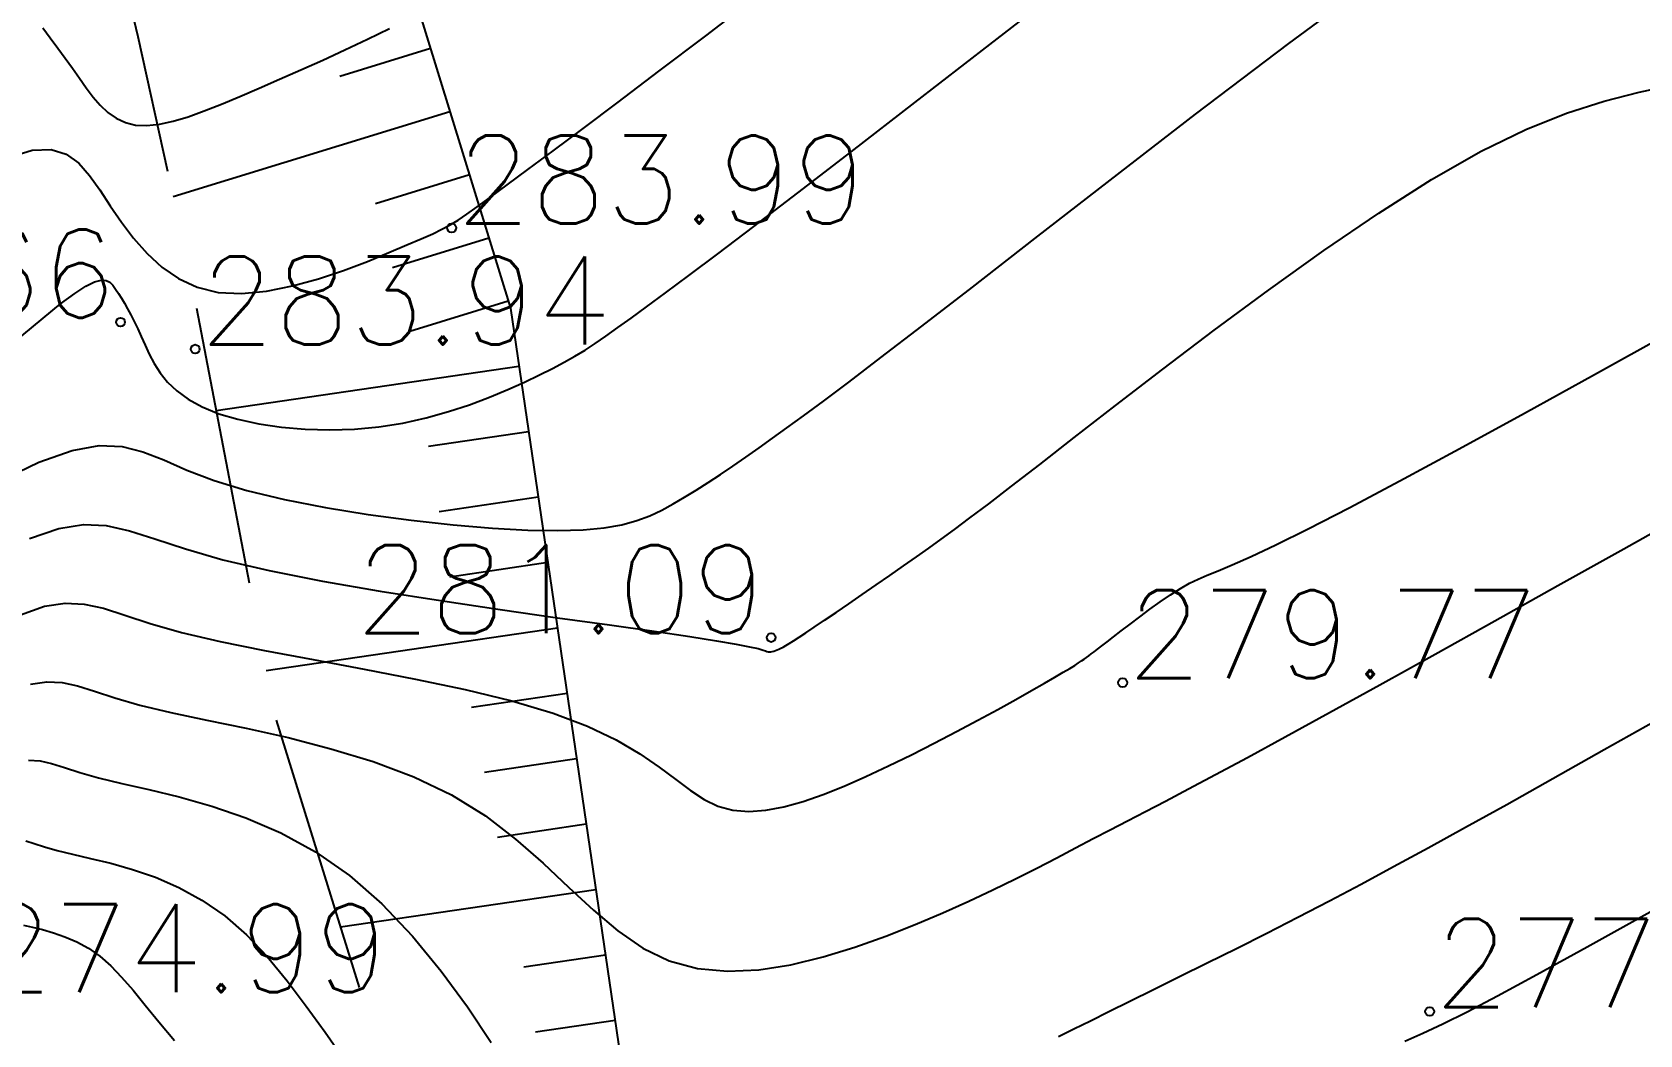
# Model space of a CAD drawing. Extents: x 524954 to 526204, y 9523489 to 9524010.
# Drawn here: x 526051.04 to 526069.28, y 9523771.97 to 9523783.34 of the extents above; entities that cross this region are included whole.
import ezdxf
from ezdxf.enums import TextEntityAlignment as Align

# ---------------------------------------------------------------- set-up
doc = ezdxf.new("R2010")
doc.units = 0
doc.header["$PDMODE"] = 33
doc.header["$PDSIZE"] = 0.1
doc.linetypes.add('CACHE2', pattern=[4.7625, 3.175, -1.5875])
for name, color, linetype in [('Bas_Talus', 40, 'CACHE2'), ('CN_01_00', 3, 'Continuous'), ('CN_02_00', 4, 'Continuous'), ('CN_05_00', 6, 'Continuous'), ('CN_10_00', 1, 'Continuous'), ('Haut_Talus', 30, 'Continuous'), ('Talus', 2, 'Continuous'), ('TopoAlt', 3, 'Continuous'), ('TOPOJIS', 7, 'Continuous')]:
    doc.layers.add(name, color=color, linetype=linetype)
doc.styles.add('Simplex 1.0', font='Simplex.shx', dxfattribs={"width": 0.99, "height": 1})

# ---------------------------------------------------------------- blocks, each defined once
blk = doc.blocks.new('TCPOINT M')
at = {"color": 0}
blk.add_point((0, 0), dxfattribs=at)
at = {"layer": 'TopoAlt', "style": 'Simplex 1.0', "width": 0.99}
blk.add_attdef('ALT', (0.15, 0.15), '', height=1, dxfattribs=at)

msp = doc.modelspace()

# ---------------------------------------------------------------- linework, layer by layer
at = {"layer": 'Bas_Talus', "flags": 128}
msp.add_lwpolyline([(526014.289, 9523817.598), (526018.793, 9523810.412), (526022.725, 9523805.249), (526025.26, 9523803.699), (526028.935, 9523802.665), (526035.981, 9523799.762), (526038.258, 9523799.296), (526042.918, 9523796.703), (526044.316, 9523795.722), (526047.683, 9523792.872), (526048.148, 9523791.838), (526051.101, 9523788.108), (526052.241, 9523783.292), (526052.81, 9523780.709), (526053.796, 9523775.573), (526054.871, 9523772.115), (526056.113, 9523765.907), (526057.933, 9523760.868), (526060.417, 9523751.763)], dxfattribs=at)
at = {"layer": 'CN_01_00', "flags": 128}
for points, elevation in [([(526050.926, 9523779.896), (526051.165, 9523780.097), (526051.364, 9523780.258), (526051.525, 9523780.377), (526051.652, 9523780.458), (526051.75, 9523780.506), (526051.825, 9523780.527), (526051.881, 9523780.524), (526051.924, 9523780.503), (526051.958, 9523780.468), (526051.989, 9523780.425), (526052.02, 9523780.376), (526052.054, 9523780.324), (526052.088, 9523780.266), (526052.124, 9523780.203), (526052.161, 9523780.134), (526052.2, 9523780.058), (526052.239, 9523779.976), (526052.28, 9523779.886), (526052.322, 9523779.79), (526052.369, 9523779.687), (526052.425, 9523779.582), (526052.493, 9523779.476), (526052.578, 9523779.371), (526052.683, 9523779.27), (526052.813, 9523779.175), (526052.971, 9523779.088), (526053.16, 9523779.012), (526053.376, 9523778.948), (526053.615, 9523778.897), (526053.871, 9523778.859), (526054.14, 9523778.835), (526054.417, 9523778.827), (526054.697, 9523778.836), (526054.975, 9523778.862), (526055.247, 9523778.905), (526055.51, 9523778.964), (526055.763, 9523779.035), (526056.003, 9523779.114), (526056.228, 9523779.198), (526056.437, 9523779.285), (526056.627, 9523779.37), (526056.797, 9523779.451), (526056.945, 9523779.526), (526057.077, 9523779.595), (526057.197, 9523779.664), (526057.313, 9523779.734), (526057.428, 9523779.81), (526057.55, 9523779.893), (526057.684, 9523779.988), (526057.836, 9523780.097), (526058.012, 9523780.225), (526058.226, 9523780.382), (526058.491, 9523780.579), (526058.82, 9523780.826), (526059.227, 9523781.134), (526059.726, 9523781.516), (526060.331, 9523781.981), (526061.055, 9523782.541), (526061.904, 9523783.2), (526062.854, 9523783.938)], 283), ([(526051.013, 9523777.597), (526051.344, 9523777.711), (526051.625, 9523777.755), (526051.883, 9523777.742), (526052.145, 9523777.684), (526052.435, 9523777.592), (526052.78, 9523777.479), (526053.206, 9523777.356), (526053.731, 9523777.233), (526054.335, 9523777.114), (526054.991, 9523777), (526055.672, 9523776.892), (526056.351, 9523776.791), (526057, 9523776.698), (526057.592, 9523776.616), (526058.099, 9523776.544), (526058.502, 9523776.485), (526058.806, 9523776.437), (526059.028, 9523776.398), (526059.18, 9523776.369), (526059.276, 9523776.347), (526059.332, 9523776.331), (526059.36, 9523776.321), (526059.375, 9523776.314), (526059.389, 9523776.311), (526059.404, 9523776.31), (526059.42, 9523776.311), (526059.437, 9523776.314), (526059.455, 9523776.319), (526059.473, 9523776.325), (526059.493, 9523776.333), (526059.513, 9523776.342), (526059.535, 9523776.352), (526059.56, 9523776.365), (526059.59, 9523776.382), (526059.629, 9523776.405), (526059.678, 9523776.436), (526059.741, 9523776.476), (526059.818, 9523776.527), (526059.914, 9523776.591), (526060.029, 9523776.669), (526060.16, 9523776.758), (526060.304, 9523776.856), (526060.457, 9523776.961), (526060.614, 9523777.069), (526060.772, 9523777.178), (526060.926, 9523777.286), (526061.074, 9523777.389), (526061.212, 9523777.487), (526061.352, 9523777.587), (526061.503, 9523777.698), (526061.679, 9523777.829), (526061.892, 9523777.99), (526062.152, 9523778.189), (526062.471, 9523778.436), (526062.863, 9523778.74), (526063.332, 9523779.104), (526063.868, 9523779.517), (526064.451, 9523779.96), (526065.066, 9523780.414), (526065.693, 9523780.862), (526066.316, 9523781.286), (526066.916, 9523781.667), (526067.477, 9523781.989), (526067.986, 9523782.237), (526068.447, 9523782.422), (526068.872, 9523782.558), (526069.271, 9523782.66), (526069.654, 9523782.742)], 281), ([(526051.022, 9523775.943), (526051.21, 9523775.972), (526051.382, 9523775.964), (526051.557, 9523775.925), (526051.75, 9523775.864), (526051.981, 9523775.788), (526052.265, 9523775.706), (526052.616, 9523775.623), (526053.022, 9523775.537), (526053.47, 9523775.443), (526053.944, 9523775.337), (526054.429, 9523775.212), (526054.91, 9523775.066), (526055.372, 9523774.893), (526055.8, 9523774.688), (526056.183, 9523774.449), (526056.525, 9523774.186), (526056.838, 9523773.912), (526057.129, 9523773.639), (526057.408, 9523773.379), (526057.684, 9523773.145), (526057.967, 9523772.949), (526058.267, 9523772.804), (526058.589, 9523772.719), (526058.93, 9523772.688), (526059.286, 9523772.705), (526059.648, 9523772.761), (526060.013, 9523772.849), (526060.373, 9523772.959), (526060.724, 9523773.084), (526061.058, 9523773.217), (526061.372, 9523773.35), (526061.665, 9523773.481), (526061.94, 9523773.61), (526062.197, 9523773.736), (526062.437, 9523773.857), (526062.664, 9523773.975), (526062.877, 9523774.087), (526063.078, 9523774.193), (526063.271, 9523774.293), (526063.465, 9523774.393), (526063.67, 9523774.499), (526063.898, 9523774.617), (526064.16, 9523774.755), (526064.466, 9523774.918), (526064.827, 9523775.112), (526065.255, 9523775.345), (526065.757, 9523775.621), (526066.327, 9523775.935), (526066.955, 9523776.284), (526067.632, 9523776.661), (526068.349, 9523777.062), (526069.096, 9523777.48), (526069.864, 9523777.911)], 279), ([(526050.969, 9523774.166), (526051.066, 9523774.135), (526051.181, 9523774.097), (526051.324, 9523774.056), (526051.5, 9523774.014), (526051.705, 9523773.968), (526051.935, 9523773.912), (526052.182, 9523773.842), (526052.44, 9523773.753), (526052.704, 9523773.639), (526052.968, 9523773.495), (526053.226, 9523773.317), (526053.472, 9523773.1), (526053.707, 9523772.853), (526053.933, 9523772.58), (526054.151, 9523772.292), (526054.364, 9523771.995), (526054.572, 9523771.698)], 277), ([(526066.613, 9523771.895), (526066.818, 9523771.985), (526067.045, 9523772.091), (526067.318, 9523772.228), (526067.665, 9523772.41), (526068.111, 9523772.651), (526068.681, 9523772.964), (526069.396, 9523773.362)], 277)]:
    msp.add_lwpolyline(points, dxfattribs=dict(at, elevation=elevation))
at = {"layer": 'CN_02_00', "flags": 128}
for points, elevation in [([(526050.646, 9523778.235), (526051.118, 9523778.462), (526051.495, 9523778.596), (526051.802, 9523778.65), (526052.062, 9523778.64), (526052.299, 9523778.581), (526052.536, 9523778.487), (526052.796, 9523778.373), (526053.105, 9523778.253), (526053.477, 9523778.141), (526053.904, 9523778.039), (526054.368, 9523777.948), (526054.853, 9523777.87), (526055.342, 9523777.804), (526055.818, 9523777.752), (526056.265, 9523777.714), (526056.665, 9523777.692), (526057.006, 9523777.686), (526057.292, 9523777.695), (526057.531, 9523777.718), (526057.732, 9523777.753), (526057.902, 9523777.799), (526058.05, 9523777.854), (526058.185, 9523777.918), (526058.313, 9523777.988), (526058.442, 9523778.064), (526058.574, 9523778.145), (526058.71, 9523778.231), (526058.848, 9523778.322), (526058.99, 9523778.418), (526059.136, 9523778.519), (526059.287, 9523778.624), (526059.441, 9523778.734), (526059.604, 9523778.851), (526059.79, 9523778.986), (526060.018, 9523779.155), (526060.305, 9523779.371), (526060.67, 9523779.649), (526061.132, 9523780.004), (526061.708, 9523780.448), (526062.417, 9523780.998), (526063.268, 9523781.66), (526064.239, 9523782.408), (526065.297, 9523783.21), (526066.411, 9523784.034)], 282), ([(526050.775, 9523781.918), (526051.043, 9523782), (526051.257, 9523782.009), (526051.429, 9523781.956), (526051.57, 9523781.854), (526051.693, 9523781.715), (526051.808, 9523781.55), (526051.927, 9523781.371), (526052.055, 9523781.186), (526052.193, 9523781.003), (526052.345, 9523780.83), (526052.514, 9523780.675), (526052.703, 9523780.544), (526052.914, 9523780.446), (526053.152, 9523780.388), (526053.416, 9523780.376), (526053.7, 9523780.403), (526053.994, 9523780.462), (526054.289, 9523780.543), (526054.575, 9523780.638), (526054.844, 9523780.74), (526055.086, 9523780.839), (526055.292, 9523780.926), (526055.456, 9523780.997), (526055.585, 9523781.054), (526055.69, 9523781.104), (526055.783, 9523781.154), (526055.873, 9523781.209), (526055.972, 9523781.275), (526056.091, 9523781.36), (526056.24, 9523781.469), (526056.43, 9523781.607), (526056.665, 9523781.781), (526056.95, 9523781.992), (526057.291, 9523782.246), (526057.69, 9523782.546), (526058.152, 9523782.896), (526058.682, 9523783.3), (526059.284, 9523783.763)], 284), ([(526062.682, 9523771.947), (526062.859, 9523772.033), (526063.045, 9523772.125), (526063.254, 9523772.229), (526063.493, 9523772.348), (526063.762, 9523772.48), (526064.055, 9523772.626), (526064.37, 9523772.782), (526064.702, 9523772.947), (526065.046, 9523773.121), (526065.399, 9523773.301), (526065.756, 9523773.486), (526066.115, 9523773.675), (526066.485, 9523773.874), (526066.877, 9523774.087), (526067.301, 9523774.32), (526067.768, 9523774.58), (526068.289, 9523774.872), (526068.874, 9523775.201), (526069.534, 9523775.573)], 278), ([(526051.002, 9523775.081), (526051.132, 9523775.075), (526051.263, 9523775.045), (526051.408, 9523774.999), (526051.581, 9523774.943), (526051.795, 9523774.881), (526052.058, 9523774.818), (526052.366, 9523774.749), (526052.709, 9523774.666), (526053.079, 9523774.561), (526053.466, 9523774.427), (526053.862, 9523774.256), (526054.257, 9523774.041), (526054.643, 9523773.773), (526055.01, 9523773.451), (526055.357, 9523773.084), (526055.681, 9523772.689), (526055.979, 9523772.282), (526056.249, 9523771.878)], 278), ([(526050.942, 9523773.21), (526051.045, 9523773.187), (526051.16, 9523773.159), (526051.284, 9523773.124), (526051.414, 9523773.079), (526051.547, 9523773.022), (526051.68, 9523772.949), (526051.809, 9523772.86), (526051.933, 9523772.75), (526052.057, 9523772.621), (526052.186, 9523772.472), (526052.324, 9523772.302), (526052.479, 9523772.112), (526052.655, 9523771.902)], 276)]:
    msp.add_lwpolyline(points, dxfattribs=dict(at, elevation=elevation))
at = {"layer": 'CN_05_00', "elevation": 285, "flags": 128}
msp.add_lwpolyline([(526051.163, 9523783.388), (526051.247, 9523783.275), (526051.332, 9523783.16), (526051.417, 9523783.045), (526051.499, 9523782.93), (526051.578, 9523782.817), (526051.656, 9523782.707), (526051.734, 9523782.604), (526051.815, 9523782.511), (526051.902, 9523782.43), (526051.996, 9523782.363), (526052.099, 9523782.315), (526052.215, 9523782.286), (526052.343, 9523782.281), (526052.486, 9523782.296), (526052.642, 9523782.331), (526052.811, 9523782.381), (526052.993, 9523782.447), (526053.188, 9523782.524), (526053.396, 9523782.611), (526053.616, 9523782.706), (526053.848, 9523782.807), (526054.089, 9523782.913), (526054.338, 9523783.023), (526054.59, 9523783.139), (526054.844, 9523783.259), (526055.096, 9523783.383)], dxfattribs=at)
at = {"layer": 'CN_10_00', "elevation": 280, "flags": 128}
msp.add_lwpolyline([(526050.908, 9523776.732), (526051.183, 9523776.827), (526051.417, 9523776.864), (526051.633, 9523776.853), (526051.851, 9523776.804), (526052.093, 9523776.728), (526052.38, 9523776.633), (526052.736, 9523776.531), (526053.173, 9523776.428), (526053.678, 9523776.326), (526054.231, 9523776.222), (526054.808, 9523776.114), (526055.39, 9523776.002), (526055.955, 9523775.882), (526056.482, 9523775.754), (526056.95, 9523775.616), (526057.342, 9523775.467), (526057.666, 9523775.312), (526057.933, 9523775.155), (526058.154, 9523775.004), (526058.342, 9523774.863), (526058.508, 9523774.738), (526058.664, 9523774.635), (526058.821, 9523774.559), (526058.989, 9523774.515), (526059.17, 9523774.501), (526059.364, 9523774.514), (526059.569, 9523774.552), (526059.786, 9523774.612), (526060.013, 9523774.691), (526060.251, 9523774.787), (526060.498, 9523774.896), (526060.754, 9523775.016), (526061.015, 9523775.143), (526061.274, 9523775.275), (526061.527, 9523775.407), (526061.77, 9523775.536), (526061.995, 9523775.658), (526062.199, 9523775.771), (526062.377, 9523775.87), (526062.524, 9523775.954), (526062.643, 9523776.022), (526062.737, 9523776.078), (526062.811, 9523776.122), (526062.868, 9523776.157), (526062.912, 9523776.185), (526062.946, 9523776.208), (526062.974, 9523776.228), (526063, 9523776.246), (526063.026, 9523776.265), (526063.054, 9523776.286), (526063.087, 9523776.31), (526063.127, 9523776.34), (526063.176, 9523776.378), (526063.235, 9523776.424), (526063.309, 9523776.481), (526063.396, 9523776.549), (526063.496, 9523776.626), (526063.606, 9523776.709), (526063.72, 9523776.794), (526063.838, 9523776.877), (526063.954, 9523776.957), (526064.067, 9523777.028), (526064.171, 9523777.088), (526064.269, 9523777.136), (526064.371, 9523777.18), (526064.495, 9523777.23), (526064.655, 9523777.297), (526064.868, 9523777.391), (526065.15, 9523777.523), (526065.515, 9523777.704), (526065.981, 9523777.944), (526066.557, 9523778.249), (526067.227, 9523778.612), (526067.971, 9523779.019), (526068.765, 9523779.457), (526069.589, 9523779.915)], dxfattribs=at)
at = {"layer": 'Haut_Talus', "flags": 128}
msp.add_lwpolyline([(526013.158, 9523827.175), (526016.477, 9523820.983), (526018.98, 9523813.589), (526022.318, 9523809.944), (526024.513, 9523806.068), (526032.544, 9523802.84), (526038.814, 9523801.855), (526041.913, 9523800.617), (526047.239, 9523796.072), (526052.251, 9523790.862), (526054.15, 9523787.729), (526056.467, 9523780.209), (526057.875, 9523770.625), (526060.602, 9523766.817), (526060.767, 9523761.87), (526061.346, 9523757.241), (526062.667, 9523753.861)], dxfattribs=at)
at = {"layer": 'Talus'}
for p, q in [((526055.56, 9523783.154), (526054.533, 9523782.838)), ((526055.781, 9523782.438), (526052.642, 9523781.471)), ((526056.002, 9523781.721), (526054.936, 9523781.393)), ((526056.222, 9523781.004), (526055.131, 9523780.668)), ((526056.443, 9523780.287), (526055.325, 9523779.943)), ((526056.564, 9523779.548), (526053.13, 9523779.044)), ((526056.673, 9523778.806), (526055.539, 9523778.64)), ((526056.782, 9523778.064), (526055.659, 9523777.899)), ((526056.891, 9523777.322), (526055.779, 9523777.159)), ((526057, 9523776.58), (526053.696, 9523776.095)), ((526057.109, 9523775.838), (526056.027, 9523775.679)), ((526057.218, 9523775.096), (526056.174, 9523774.943)), ((526057.327, 9523774.354), (526056.322, 9523774.206)), ((526057.436, 9523773.612), (526054.538, 9523773.186)), ((526057.545, 9523772.87), (526056.618, 9523772.734)), ((526057.654, 9523772.128), (526056.752, 9523771.995))]:
    msp.add_line(p, q, dxfattribs=at)

# ---------------------------------------------------------------- block references
at = {"layer": 'TOPOJIS'}
ref = msp.add_blockref('TCPOINT M', (526055.8, 9523781.119, 283.99), dxfattribs=at)
ref.add_attrib('ALT', '283.99', (526055.85, 9523781.169, 283.99), dxfattribs={"layer": 'TopoAlt', "height": 1, "style": 'Simplex 1.0', "width": 0.99})
ref = msp.add_blockref('TCPOINT M', (526052.045, 9523780.051, 282.66), dxfattribs=at)
ref.add_attrib('ALT', '282.66', dxfattribs={"layer": 'TopoAlt', "height": 1, "style": 'Simplex 1.0', "width": 0.99}).set_placement((526051.995, 9523780.101, 282.66), align=Align.RIGHT)
ref = msp.add_blockref('TCPOINT M', (526052.892, 9523779.745, 283.94), dxfattribs=at)
ref.add_attrib('ALT', '283.94', (526052.942, 9523779.795, 283.94), dxfattribs={"layer": 'TopoAlt', "height": 1, "style": 'Simplex 1.0', "width": 0.99})
ref = msp.add_blockref('TCPOINT M', (526059.425, 9523776.472, 281.09), dxfattribs=at)
ref.add_attrib('ALT', '281.09', dxfattribs={"layer": 'TopoAlt', "height": 1, "style": 'Simplex 1.0', "width": 0.99}).set_placement((526059.375, 9523776.522, 281.09), align=Align.RIGHT)
ref = msp.add_blockref('TCPOINT M', (526063.411, 9523775.961, 279.77), dxfattribs=at)
ref.add_attrib('ALT', '279.77', (526063.461, 9523776.011, 279.77), dxfattribs={"layer": 'TopoAlt', "height": 1, "style": 'Simplex 1.0', "width": 0.99})
ref = msp.add_blockref('TCPOINT M', (526050.378, 9523772.398, 274.99), dxfattribs=at)
ref.add_attrib('ALT', '274.99', (526050.428, 9523772.448, 274.99), dxfattribs={"layer": 'TopoAlt', "height": 1, "style": 'Simplex 1.0', "width": 0.99})
ref = msp.add_blockref('TCPOINT M', (526066.894, 9523772.23, 277.14), dxfattribs=at)
ref.add_attrib('ALT', '277.14', (526066.944, 9523772.28, 277.14), dxfattribs={"layer": 'TopoAlt', "height": 1, "style": 'Simplex 1.0', "width": 0.99})

doc.saveas('drawing.dxf')
